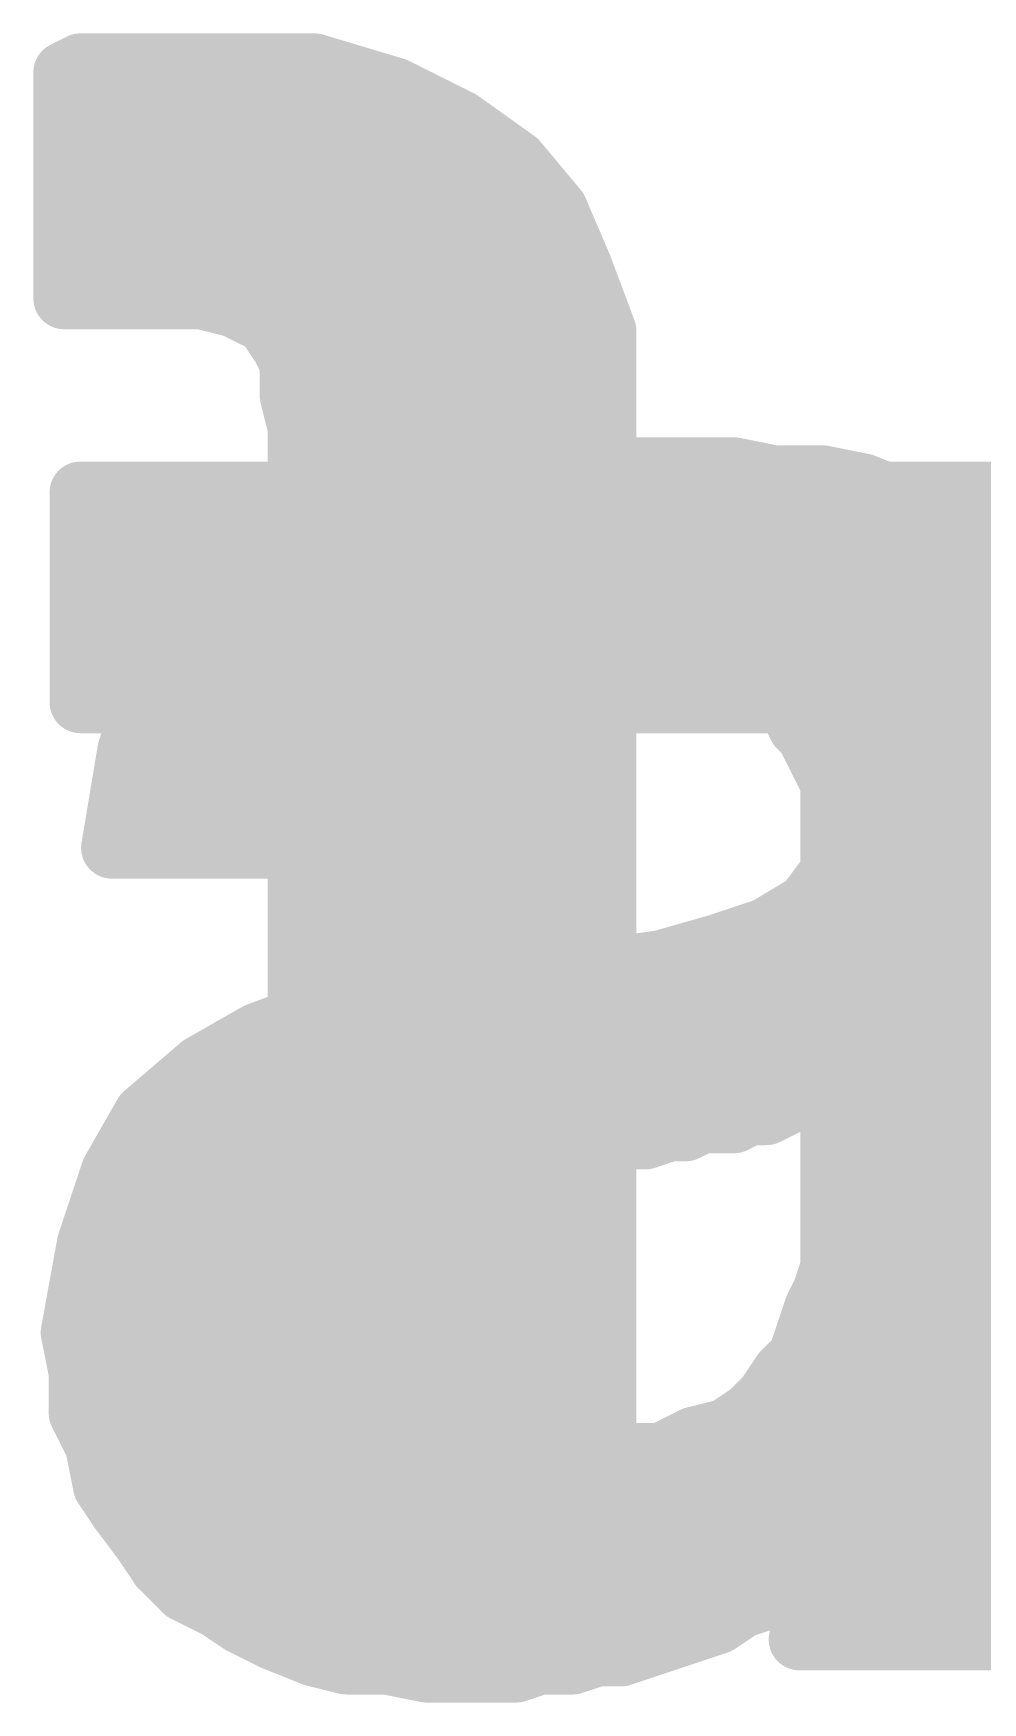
# Model space of a CAD drawing. Extents: x -22 to 88, y -20 to 45.
# Drawn here: x 12.674 to 13.849, y 1.116 to 3.182 of the extents above; entities that cross this region are included whole.
import ezdxf

# ---------------------------------------------------------------- set-up
doc = ezdxf.new("R2010")
doc.units = 0
doc.layers.add('21', color=41, linetype='CONTINUOUS')
doc.layers.add('22', color=40, linetype='CONTINUOUS')

msp = doc.modelspace()

# ---------------------------------------------------------------- linework, layer by layer
at = {"layer": '21', "const_width": 0.0762}
for points in [[(13.201, 2.624), (13.261, 2.634)], [(13.261, 2.634), (13.311, 2.644)], [(13.311, 2.644), (13.541, 2.644)], [(13.541, 2.644), (13.591, 2.634)], [(13.591, 2.634), (13.651, 2.634)], [(13.651, 2.634), (13.701, 2.624)], [(13.141, 2.604), (13.201, 2.624)], [(13.701, 2.624), (13.751, 2.604)], [(13.041, 2.574), (13.091, 2.594)], [(13.083, 2.5908), (13.809, 2.5908)], [(13.091, 2.594), (13.141, 2.604)], [(13.751, 2.604), (13.801, 2.594)], [(13.801, 2.594), (13.851, 2.574)], [(12.991, 2.544), (13.041, 2.574)], [(13.851, 2.574), (13.891, 2.544)], [(12.941, 2.514), (12.991, 2.544)], [(12.901, 2.484), (12.941, 2.514)], [(12.942, 2.5146), (13.9302, 2.5146)], [(12.871, 2.444), (12.901, 2.484)], [(12.841, 2.394), (12.871, 2.444)], [(12.8676, 2.4384), (14.0038, 2.4384)], [(12.811, 2.354), (12.841, 2.394)], [(13.331, 2.384), (13.311, 2.374)], [(13.511, 2.384), (13.331, 2.384)], [(13.531, 2.374), (13.511, 2.384)], [(12.8171, 2.3622), (13.2874, 2.3622)], [(13.291, 2.364), (13.271, 2.354)], [(13.311, 2.374), (13.291, 2.364)], [(13.551, 2.374), (13.531, 2.374)], [(13.571, 2.364), (13.551, 2.374)], [(13.591, 2.354), (13.571, 2.364)], [(13.5746, 2.3622), (14.0377, 2.3622)], [(12.791, 2.294), (12.811, 2.354)], [(13.251, 2.344), (13.231, 2.334)], [(13.271, 2.354), (13.251, 2.344)], [(13.611, 2.344), (13.591, 2.354)], [(13.621, 2.324), (13.611, 2.344)], [(13.221, 2.324), (13.201, 2.304)], [(13.231, 2.334), (13.221, 2.324)], [(13.631, 2.314), (13.621, 2.324)], [(13.201, 2.304), (13.191, 2.294)], [(13.641, 2.294), (13.631, 2.314)], [(12.781, 2.234), (12.791, 2.294)], [(12.7897, 2.286), (13.187, 2.286)], [(13.191, 2.294), (13.181, 2.274)], [(13.651, 2.274), (13.641, 2.294)], [(13.645, 2.286), (14.051, 2.286)], [(13.181, 2.274), (13.171, 2.244)], [(13.661, 2.254), (13.651, 2.274)], [(13.171, 2.244), (13.161, 2.224)], [(13.661, 2.144), (13.661, 2.254)], [(12.771, 2.174), (12.781, 2.234)], [(13.161, 2.224), (13.161, 2.174)], [(12.777, 2.2098), (13.161, 2.2098)], [(13.661, 2.2098), (14.051, 2.2098)], [(13.161, 2.174), (12.771, 2.174)], [(13.631, 2.104), (13.661, 2.144)], [(13.6532, 2.1336), (14.051, 2.1336)], [(13.581, 2.074), (13.631, 2.104)], [(13.521, 2.054), (13.581, 2.074)], [(13.451, 2.034), (13.521, 2.054)], [(13.5312, 2.0574), (14.051, 2.0574)], [(13.381, 2.024), (13.451, 2.034)], [(13.451, 2.034), (13.501, 1.834)], [(13.501, 1.834), (13.451, 2.034)], [(13.201, 2.004), (13.291, 2.014)], [(13.291, 2.014), (13.381, 2.024)], [(13.031, 1.974), (13.111, 1.994)], [(13.111, 1.994), (13.201, 2.004)], [(13.281, 1.794), (13.201, 2.004)], [(13.201, 2.004), (13.281, 1.794)], [(12.951, 1.944), (13.031, 1.974)], [(13.0598, 1.9812), (13.2097, 1.9812)], [(13.2097, 1.9812), (13.4642, 1.9812)], [(13.4642, 1.9812), (14.051, 1.9812)], [(12.881, 1.904), (12.951, 1.944)], [(12.8828, 1.905), (13.2387, 1.905)], [(13.2387, 1.905), (13.4832, 1.905)], [(13.4832, 1.905), (14.051, 1.905)], [(12.811, 1.844), (12.881, 1.904)], [(13.661, 1.884), (13.651, 1.874)], [(13.661, 1.654), (13.661, 1.884)], [(13.621, 1.864), (13.601, 1.854)], [(13.641, 1.864), (13.621, 1.864)], [(13.651, 1.874), (13.641, 1.864)], [(12.771, 1.774), (12.811, 1.844)], [(13.561, 1.844), (13.541, 1.834)], [(13.581, 1.844), (13.561, 1.844)], [(13.601, 1.854), (13.581, 1.844)], [(12.8023, 1.8288), (13.2677, 1.8288)], [(13.2677, 1.8288), (13.4906, 1.8288)], [(13.461, 1.824), (13.431, 1.814)], [(13.481, 1.824), (13.461, 1.824)], [(13.501, 1.834), (13.481, 1.824)], [(13.541, 1.834), (13.501, 1.834)], [(13.661, 1.8288), (14.051, 1.8288)], [(13.321, 1.804), (13.301, 1.794)], [(13.361, 1.804), (13.321, 1.804)], [(13.391, 1.814), (13.361, 1.804)], [(13.431, 1.814), (13.391, 1.814)], [(13.251, 1.784), (13.231, 1.774)], [(13.281, 1.794), (13.251, 1.784)], [(13.301, 1.794), (13.281, 1.794)], [(12.741, 1.684), (12.771, 1.774)], [(13.221, 1.764), (13.201, 1.754)], [(13.231, 1.774), (13.221, 1.764)], [(12.7639, 1.7526), (13.1982, 1.7526)], [(13.181, 1.744), (13.171, 1.734)], [(13.201, 1.754), (13.181, 1.744)], [(13.661, 1.7526), (14.051, 1.7526)], [(13.151, 1.724), (13.141, 1.704)], [(13.171, 1.734), (13.151, 1.724)], [(13.141, 1.704), (13.131, 1.684)], [(12.721, 1.574), (12.741, 1.684)], [(13.131, 1.684), (13.121, 1.664)], [(12.7396, 1.6764), (13.1272, 1.6764)], [(13.121, 1.664), (13.121, 1.644)], [(13.661, 1.6764), (14.051, 1.6764)], [(13.121, 1.644), (13.111, 1.624)], [(13.651, 1.624), (13.661, 1.654)], [(13.111, 1.624), (13.111, 1.574)], [(13.641, 1.604), (13.651, 1.624)], [(12.7258, 1.6002), (13.111, 1.6002)], [(13.631, 1.574), (13.641, 1.604)], [(13.6397, 1.6002), (14.051, 1.6002)], [(12.731, 1.524), (12.721, 1.574)], [(13.111, 1.574), (13.121, 1.544)], [(13.621, 1.544), (13.631, 1.574)], [(13.121, 1.544), (13.121, 1.524)], [(13.601, 1.524), (13.621, 1.544)], [(12.731, 1.474), (12.731, 1.524)], [(12.731, 1.524), (13.121, 1.524)], [(13.121, 1.524), (13.131, 1.504)], [(13.581, 1.494), (13.601, 1.524)], [(13.601, 1.524), (14.051, 1.524)], [(13.131, 1.504), (13.141, 1.494)], [(13.141, 1.494), (13.151, 1.474)], [(13.561, 1.474), (13.581, 1.494)], [(12.751, 1.434), (12.731, 1.474)], [(13.151, 1.474), (13.171, 1.464)], [(13.531, 1.454), (13.561, 1.474)], [(13.171, 1.464), (13.181, 1.454)], [(13.181, 1.454), (13.201, 1.444)], [(13.491, 1.444), (13.531, 1.454)], [(12.7441, 1.4478), (13.1934, 1.4478)], [(12.761, 1.384), (12.751, 1.434)], [(13.201, 1.444), (13.221, 1.434)], [(13.221, 1.434), (13.241, 1.434)], [(13.241, 1.434), (13.261, 1.424)], [(13.451, 1.424), (13.491, 1.444)], [(13.5062, 1.4478), (14.051, 1.4478)], [(13.261, 1.424), (13.281, 1.424)], [(13.281, 1.424), (13.301, 1.414)], [(13.301, 1.414), (13.351, 1.414)], [(13.351, 1.414), (13.401, 1.424)], [(13.401, 1.424), (13.451, 1.424)], [(12.781, 1.354), (12.761, 1.384)], [(12.7693, 1.3716), (14.061, 1.3716)], [(12.811, 1.314), (12.781, 1.354)], [(13.681, 1.334), (13.661, 1.304)], [(13.681, 1.274), (13.681, 1.334)], [(12.831, 1.284), (12.811, 1.314)], [(12.8234, 1.2954), (13.6481, 1.2954)], [(13.661, 1.304), (13.631, 1.284)], [(13.681, 1.2954), (14.071, 1.2954)], [(12.861, 1.254), (12.831, 1.284)], [(13.611, 1.264), (13.581, 1.244)], [(13.631, 1.284), (13.611, 1.264)], [(13.691, 1.264), (13.681, 1.274)], [(13.691, 1.234), (13.691, 1.264)], [(12.901, 1.234), (12.861, 1.254)], [(13.581, 1.244), (13.551, 1.234)], [(12.931, 1.214), (12.901, 1.234)], [(13.551, 1.234), (13.521, 1.214)], [(13.701, 1.224), (13.691, 1.234)], [(13.701, 1.214), (13.701, 1.224)], [(12.9232, 1.2192), (13.5288, 1.2192)], [(12.971, 1.194), (12.931, 1.214)], [(13.491, 1.204), (13.461, 1.194)], [(13.521, 1.214), (13.491, 1.204)], [(13.701, 1.2192), (14.0884, 1.2192)], [(13.711, 1.204), (13.701, 1.214)], [(13.711, 1.194), (13.711, 1.204)], [(13.021, 1.174), (12.971, 1.194)], [(13.431, 1.184), (13.401, 1.174)], [(13.461, 1.194), (13.431, 1.184)], [(14.101, 1.194), (13.711, 1.194)], [(13.061, 1.164), (13.021, 1.174)], [(13.111, 1.164), (13.061, 1.164)], [(13.161, 1.154), (13.111, 1.164)], [(13.301, 1.164), (13.271, 1.154)], [(13.341, 1.164), (13.301, 1.164)], [(13.371, 1.174), (13.341, 1.164)], [(13.401, 1.174), (13.371, 1.174)], [(13.271, 1.154), (13.161, 1.154)]]:
    msp.add_lwpolyline(points, dxfattribs=at)
at = {"layer": '21', "const_width": 0.0381}
for points in [[(13.2573, 2.6527, 1), (13.2647, 2.6153)], [(13.2641, 2.6152, 1), (13.2579, 2.6528)], [(13.311, 2.6631, 1), (13.311, 2.625)], [(13.3147, 2.6253, 1), (13.3073, 2.6627)], [(13.5447, 2.6627, 1), (13.5373, 2.6253)], [(13.541, 2.625, 1), (13.541, 2.6631)], [(13.591, 2.6531, 1), (13.591, 2.615)], [(13.5873, 2.6153, 1), (13.5947, 2.6527)], [(13.6547, 2.6527, 1), (13.6473, 2.6153)], [(13.651, 2.615, 1), (13.651, 2.6531)], [(13.1979, 2.6428, 1), (13.2041, 2.6052)], [(13.207, 2.6059, 1), (13.195, 2.6421)], [(13.7081, 2.6417, 1), (13.6939, 2.6063)], [(13.6973, 2.6053, 1), (13.7047, 2.6427)], [(13.083, 2.6099, 1), (13.083, 2.5718)], [(13.0873, 2.6127, 1), (13.0947, 2.5753)], [(13.0981, 2.5763, 1), (13.0839, 2.6117)], [(13.135, 2.6221, 1), (13.147, 2.5859)], [(13.1447, 2.5853, 1), (13.1373, 2.6227)], [(13.7547, 2.6227, 1), (13.7473, 2.5853)], [(13.7439, 2.5863, 1), (13.7581, 2.6217)], [(13.8081, 2.6117, 1), (13.7939, 2.5763)], [(13.7973, 2.5753, 1), (13.8047, 2.6127)], [(13.809, 2.5718, 1), (13.809, 2.6099)], [(13.0339, 2.5917, 1), (13.0481, 2.5563)], [(13.0508, 2.5577, 1), (13.0312, 2.5903)], [(13.8624, 2.5892, 1), (13.8396, 2.5588)], [(13.8439, 2.5563, 1), (13.8581, 2.5917)], [(12.9812, 2.5603, 1), (13.0008, 2.5277)], [(13.0008, 2.5277, 1), (12.9812, 2.5603)], [(12.9312, 2.5303, 1), (12.9508, 2.4977)], [(12.942, 2.5337, 1), (12.942, 2.4956)], [(12.9524, 2.4988, 1), (12.9296, 2.5292)], [(12.9162, 2.4726, 1), (12.8858, 2.4954)], [(12.8896, 2.4992, 1), (12.9124, 2.4688)], [(12.8873, 2.4342, 1), (12.8547, 2.4538)], [(12.8676, 2.4575, 1), (12.8676, 2.4194)], [(12.8558, 2.4554, 1), (12.8862, 2.4326)], [(12.8247, 2.4038, 1), (12.8573, 2.3842)], [(12.8562, 2.3826, 1), (12.8258, 2.4054)], [(13.331, 2.403, 1), (13.331, 2.3649)], [(13.3395, 2.367, 1), (13.3225, 2.401)], [(13.5195, 2.401, 1), (13.5025, 2.367)], [(13.511, 2.3649, 1), (13.511, 2.403)], [(12.8171, 2.3813, 1), (12.8171, 2.3432)], [(13.2825, 2.381, 1), (13.2995, 2.347)], [(13.2995, 2.347, 1), (13.2825, 2.381)], [(13.2874, 2.3432, 1), (13.2874, 2.3813)], [(13.3025, 2.391, 1), (13.3195, 2.357)], [(13.3195, 2.357, 1), (13.3025, 2.391)], [(13.531, 2.3931, 1), (13.531, 2.355)], [(13.5225, 2.357, 1), (13.5395, 2.391)], [(13.5595, 2.391, 1), (13.5425, 2.357)], [(13.551, 2.355, 1), (13.551, 2.3931)], [(13.5795, 2.381, 1), (13.5625, 2.347)], [(13.5746, 2.3813, 1), (13.5746, 2.3432)], [(13.5625, 2.347, 1), (13.5795, 2.381)], [(12.7958, 2.3654, 1), (12.8262, 2.3426)], [(12.8291, 2.348, 1), (12.7929, 2.36)], [(13.2425, 2.361, 1), (13.2595, 2.327)], [(13.2595, 2.327, 1), (13.2425, 2.361)], [(13.2625, 2.371, 1), (13.2795, 2.337)], [(13.2795, 2.337, 1), (13.2625, 2.371)], [(13.5995, 2.371, 1), (13.5825, 2.337)], [(13.5825, 2.337, 1), (13.5995, 2.371)], [(13.628, 2.3525, 1), (13.594, 2.3355)], [(13.6025, 2.327, 1), (13.6195, 2.361)], [(13.2075, 2.3375, 1), (13.2345, 2.3105)], [(13.2345, 2.3105, 1), (13.2075, 2.3375)], [(13.2225, 2.351, 1), (13.2395, 2.317)], [(13.2445, 2.3205, 1), (13.2175, 2.3475)], [(13.6345, 2.3375, 1), (13.6075, 2.3105)], [(13.1875, 2.3175, 1), (13.2145, 2.2905)], [(13.2145, 2.2905, 1), (13.1875, 2.3175)], [(13.604, 2.3155, 1), (13.638, 2.3325)], [(13.648, 2.3225, 1), (13.614, 2.3055)], [(13.6175, 2.3005, 1), (13.6445, 2.3275)], [(12.7897, 2.3051, 1), (12.7897, 2.267)], [(12.7729, 2.3, 1), (12.8091, 2.288)], [(12.8098, 2.2909, 1), (12.7722, 2.2971)], [(13.1775, 2.3075, 1), (13.2045, 2.2805)], [(13.208, 2.2855, 1), (13.174, 2.3025)], [(13.187, 2.267, 1), (13.187, 2.3051)], [(13.658, 2.3025, 1), (13.624, 2.2855)], [(13.624, 2.2855, 1), (13.658, 2.3025)], [(13.645, 2.3051, 1), (13.645, 2.267)], [(13.164, 2.2825, 1), (13.198, 2.2655)], [(13.1991, 2.268, 1), (13.1629, 2.28)], [(13.668, 2.2825, 1), (13.634, 2.2655)], [(13.634, 2.2655, 1), (13.668, 2.2825)], [(13.188, 2.2355, 1), (13.154, 2.2525)], [(13.6801, 2.254, 1), (13.642, 2.254)], [(13.644, 2.2455, 1), (13.678, 2.2625)], [(12.7622, 2.2371, 1), (12.7998, 2.2309)], [(12.7998, 2.2309, 1), (12.7622, 2.2371)], [(13.1801, 2.224, 1), (13.142, 2.224)], [(13.1529, 2.25, 1), (13.1891, 2.238)], [(12.777, 2.2288, 1), (12.777, 2.1907)], [(13.144, 2.2325, 1), (13.178, 2.2155)], [(13.161, 2.1907, 1), (13.161, 2.2288)], [(13.661, 2.2288, 1), (13.661, 2.1907)], [(12.771, 2.193, 1), (12.771, 2.1549)], [(13.161, 2.1549, 1), (13.161, 2.193)], [(12.7522, 2.1771, 1), (12.7898, 2.1709)], [(13.142, 2.174, 1), (13.1801, 2.174)], [(13.6532, 2.1526, 1), (13.6532, 2.1145)], [(13.6762, 2.1326, 1), (13.6458, 2.1554)], [(13.642, 2.144, 1), (13.6801, 2.144)], [(13.6158, 2.1154, 1), (13.6462, 2.0926)], [(13.6408, 2.0877, 1), (13.6212, 2.1203)], [(13.5712, 2.0903, 1), (13.5908, 2.0577)], [(13.587, 2.0559, 1), (13.575, 2.0921)], [(13.515, 2.0721, 1), (13.527, 2.0359)], [(13.5312, 2.0764, 1), (13.5312, 2.0383)], [(13.5262, 2.0357, 1), (13.5158, 2.0723)], [(13.4695, 2.0386, 1), (13.4325, 2.0294)], [(13.4695, 2.0386, 1), (13.4325, 2.0294)], [(13.4458, 2.0523, 1), (13.4562, 2.0157)], [(13.4537, 2.0151, 1), (13.4483, 2.0529)], [(13.2889, 2.0329, 1), (13.2931, 1.9951)], [(13.2931, 1.9951, 1), (13.2889, 2.0329)], [(13.3783, 2.0429, 1), (13.3837, 2.0051)], [(13.3831, 2.0051, 1), (13.3789, 2.0429)], [(13.1089, 2.0129, 1), (13.1131, 1.9751)], [(13.1156, 1.9755, 1), (13.1064, 2.0125)], [(13.2188, 2.0108, 1), (13.1832, 1.9972)], [(13.2188, 2.0108, 1), (13.1832, 1.9972)], [(13.1989, 2.0229, 1), (13.2031, 1.9851)], [(13.2031, 1.9851, 1), (13.1989, 2.0229)], [(13.0264, 1.9925, 1), (13.0356, 1.9555)], [(13.0377, 1.9562, 1), (13.0243, 1.9918)], [(13.0598, 2.0002, 1), (13.0598, 1.9622)], [(13.2097, 2.0002, 1), (13.2097, 1.9622)], [(13.2097, 1.9622, 1), (13.2097, 2.0002)], [(13.4642, 2.0002, 1), (13.4642, 1.9622)], [(13.4642, 1.9622, 1), (13.4642, 2.0002)], [(12.9443, 1.9618, 1), (12.9577, 1.9262)], [(12.9605, 1.9275, 1), (12.9415, 1.9605)], [(12.8828, 1.9241, 1), (12.8828, 1.886)], [(13.2387, 1.9241, 1), (13.2387, 1.886)], [(13.2387, 1.886, 1), (13.2387, 1.9241)], [(13.4832, 1.9241, 1), (13.4832, 1.886)], [(13.4832, 1.886, 1), (13.4832, 1.9241)], [(12.8715, 1.9205, 1), (12.8905, 1.8875)], [(12.8934, 1.8895, 1), (12.8686, 1.9185)], [(13.6801, 1.884, 1), (13.642, 1.884)], [(13.6745, 1.8705, 1), (13.6475, 1.8975)], [(13.621, 1.8831, 1), (13.621, 1.845)], [(13.6295, 1.847, 1), (13.6125, 1.881)], [(13.6375, 1.8875, 1), (13.6645, 1.8605)], [(13.6645, 1.8605, 1), (13.6375, 1.8875)], [(13.641, 1.845, 1), (13.641, 1.8831)], [(12.8275, 1.8345, 1), (12.7945, 1.8535)], [(13.561, 1.8631, 1), (13.561, 1.825)], [(13.5695, 1.827, 1), (13.5525, 1.861)], [(13.581, 1.825, 1), (13.581, 1.8631)], [(13.5925, 1.871, 1), (13.6095, 1.837)], [(13.6095, 1.837, 1), (13.5925, 1.871)], [(13.6275, 1.8775, 1), (13.6545, 1.8505)], [(12.8023, 1.8478, 1), (12.8023, 1.8097)], [(12.7986, 1.8585, 1), (12.8234, 1.8295)], [(13.2677, 1.8478, 1), (13.2677, 1.8097)], [(13.2677, 1.8097, 1), (13.2677, 1.8478)], [(13.461, 1.8431, 1), (13.461, 1.805)], [(13.467, 1.8059, 1), (13.455, 1.8421)], [(13.4725, 1.841, 1), (13.4895, 1.807)], [(13.481, 1.805, 1), (13.481, 1.8431)], [(13.501, 1.8531, 1), (13.501, 1.815)], [(13.4906, 1.8097, 1), (13.4906, 1.8478)], [(13.5095, 1.817, 1), (13.4925, 1.851)], [(13.5325, 1.851, 1), (13.5495, 1.817)], [(13.541, 1.815, 1), (13.541, 1.8531)], [(13.5725, 1.861, 1), (13.5895, 1.827)], [(13.661, 1.8478, 1), (13.661, 1.8097)], [(13.321, 1.8231, 1), (13.321, 1.785)], [(13.3295, 1.787, 1), (13.3125, 1.821)], [(13.355, 1.8221, 1), (13.367, 1.7859)], [(13.361, 1.785, 1), (13.361, 1.8231)], [(13.391, 1.8331, 1), (13.391, 1.795)], [(13.397, 1.7959, 1), (13.385, 1.8321)], [(13.425, 1.8321, 1), (13.437, 1.7959)], [(13.431, 1.795, 1), (13.431, 1.8331)], [(13.4825, 1.8294, 1), (13.5195, 1.8386)], [(13.4825, 1.8294, 1), (13.5195, 1.8386)], [(13.245, 1.8021, 1), (13.257, 1.7659)], [(13.2595, 1.767, 1), (13.2425, 1.801)], [(13.281, 1.8131, 1), (13.281, 1.775)], [(13.2632, 1.7872, 1), (13.2988, 1.8008)], [(13.2632, 1.7872, 1), (13.2988, 1.8008)], [(13.287, 1.7759, 1), (13.275, 1.8121)], [(13.2925, 1.811, 1), (13.3095, 1.777)], [(13.301, 1.775, 1), (13.301, 1.8131)], [(12.7545, 1.7835, 1), (12.7875, 1.7645)], [(12.7891, 1.768, 1), (12.7529, 1.78)], [(13.2225, 1.791, 1), (13.2395, 1.757)], [(13.2295, 1.747, 1), (13.2125, 1.781)], [(13.2445, 1.7605, 1), (13.2175, 1.7875)], [(12.7639, 1.7717, 1), (12.7639, 1.7336)], [(13.1725, 1.761, 1), (13.1895, 1.727)], [(13.1945, 1.7305, 1), (13.1675, 1.7575)], [(13.1925, 1.771, 1), (13.2095, 1.737)], [(13.2095, 1.737, 1), (13.1925, 1.771)], [(13.1982, 1.7336, 1), (13.1982, 1.7717)], [(13.2075, 1.7775, 1), (13.2345, 1.7505)], [(13.661, 1.7717, 1), (13.661, 1.7336)], [(13.1425, 1.741, 1), (13.1595, 1.707)], [(13.168, 1.7155, 1), (13.134, 1.7325)], [(13.1575, 1.7475, 1), (13.1845, 1.7205)], [(13.1795, 1.717, 1), (13.1625, 1.751)], [(13.158, 1.6955, 1), (13.124, 1.7125)], [(12.7597, 1.6806, 1), (12.7223, 1.6874)], [(13.148, 1.6755, 1), (13.114, 1.6925)], [(13.124, 1.7125, 1), (13.158, 1.6955)], [(12.7396, 1.6955, 1), (12.7396, 1.6574)], [(12.7229, 1.69, 1), (12.7591, 1.678)], [(13.1401, 1.664, 1), (13.102, 1.664)], [(13.114, 1.6925, 1), (13.148, 1.6755)], [(13.1272, 1.6574, 1), (13.1272, 1.6955)], [(13.661, 1.6955, 1), (13.661, 1.6574)], [(13.104, 1.6725, 1), (13.138, 1.6555)], [(13.138, 1.6355, 1), (13.104, 1.6525)], [(13.6791, 1.648, 1), (13.6429, 1.66)], [(13.1301, 1.624, 1), (13.092, 1.624)], [(13.102, 1.644, 1), (13.1401, 1.644)], [(13.668, 1.6155, 1), (13.634, 1.6325)], [(13.642, 1.654, 1), (13.6801, 1.654)], [(12.7258, 1.6193, 1), (12.7258, 1.5812)], [(13.094, 1.6325, 1), (13.128, 1.6155)], [(13.111, 1.5812, 1), (13.111, 1.6193)], [(13.6397, 1.6193, 1), (13.6397, 1.5812)], [(13.6591, 1.598, 1), (13.6229, 1.61)], [(13.6329, 1.63, 1), (13.6691, 1.618)], [(12.7397, 1.5777, 1), (12.7023, 1.5703)], [(13.1291, 1.58, 1), (13.0929, 1.568)], [(13.6491, 1.568, 1), (13.6129, 1.58)], [(13.624, 1.6125, 1), (13.658, 1.5955)], [(12.7023, 1.5774, 1), (12.7397, 1.5706)], [(13.092, 1.574, 1), (13.1301, 1.574)], [(13.6129, 1.58, 1), (13.6491, 1.568)], [(13.1401, 1.544, 1), (13.102, 1.544)], [(13.6345, 1.5305, 1), (13.6075, 1.5575)], [(12.75, 1.524, 1), (12.7119, 1.524)], [(12.731, 1.5431, 1), (12.731, 1.505)], [(13.138, 1.5325, 1), (13.104, 1.5155)], [(13.1029, 1.538, 1), (13.1391, 1.55)], [(13.121, 1.505, 1), (13.121, 1.5431)], [(13.601, 1.5431, 1), (13.601, 1.505)], [(13.5875, 1.5375, 1), (13.6145, 1.5105)], [(13.6169, 1.5134, 1), (13.5851, 1.5346)], [(13.6029, 1.55, 1), (13.6391, 1.538)], [(12.7123, 1.5203, 1), (12.7497, 1.5277)], [(13.102, 1.524, 1), (13.1401, 1.524)], [(13.1445, 1.5175, 1), (13.1175, 1.4905)], [(13.114, 1.4955, 1), (13.148, 1.5125)], [(13.158, 1.5025, 1), (13.124, 1.4855)], [(13.5945, 1.4805, 1), (13.5675, 1.5075)], [(12.748, 1.4825, 1), (12.714, 1.4655)], [(13.1275, 1.4805, 1), (13.1545, 1.5075)], [(13.1595, 1.491, 1), (13.1425, 1.457)], [(13.5716, 1.4581, 1), (13.5504, 1.4899)], [(13.5651, 1.5046, 1), (13.5969, 1.4834)], [(12.7119, 1.474, 1), (12.75, 1.474)], [(13.134, 1.4655, 1), (13.168, 1.4825)], [(13.1845, 1.4775, 1), (13.1575, 1.4505)], [(13.1895, 1.471, 1), (13.1725, 1.437)], [(13.1625, 1.447, 1), (13.1795, 1.481)], [(13.5204, 1.4699, 1), (13.5416, 1.4381)], [(13.5356, 1.4355, 1), (13.5264, 1.4725)], [(13.5475, 1.4875, 1), (13.5745, 1.4605)], [(12.7441, 1.4668, 1), (12.7441, 1.4287)], [(12.7697, 1.4377, 1), (12.7323, 1.4303)], [(13.1675, 1.4405, 1), (13.1945, 1.4675)], [(13.2095, 1.461, 1), (13.1925, 1.427)], [(13.1925, 1.427, 1), (13.2095, 1.461)], [(13.1934, 1.4287, 1), (13.1934, 1.4668)], [(13.221, 1.4531, 1), (13.221, 1.415)], [(13.2125, 1.417, 1), (13.2295, 1.451)], [(13.2495, 1.451, 1), (13.2325, 1.417)], [(13.241, 1.415, 1), (13.241, 1.4531)], [(13.4864, 1.4625, 1), (13.4956, 1.4255)], [(13.4995, 1.427, 1), (13.4825, 1.461)], [(13.5062, 1.4668, 1), (13.5062, 1.4287)], [(12.734, 1.4255, 1), (12.768, 1.4425)], [(13.261, 1.4431, 1), (13.261, 1.405)], [(13.2525, 1.407, 1), (13.2695, 1.441)], [(13.2895, 1.441, 1), (13.2725, 1.407)], [(13.281, 1.405, 1), (13.281, 1.4431)], [(13.301, 1.4331, 1), (13.301, 1.395)], [(13.2925, 1.397, 1), (13.3095, 1.431)], [(13.3473, 1.4327, 1), (13.3547, 1.3953)], [(13.351, 1.395, 1), (13.351, 1.4331)], [(13.401, 1.4431, 1), (13.401, 1.405)], [(13.4047, 1.4053, 1), (13.3973, 1.4427)], [(13.4425, 1.441, 1), (13.4595, 1.407)], [(13.451, 1.405, 1), (13.451, 1.4431)], [(12.7769, 1.3946, 1), (12.7451, 1.3734)], [(12.7423, 1.3803, 1), (12.7797, 1.3877)], [(12.7693, 1.3907, 1), (12.7693, 1.3526)], [(12.7962, 1.3654, 1), (12.7658, 1.3426)], [(12.7651, 1.3434, 1), (12.7969, 1.3646)], [(13.7001, 1.334, 1), (13.662, 1.334)], [(13.6969, 1.3234, 1), (13.6651, 1.3446)], [(12.8269, 1.3246, 1), (12.7951, 1.3034)], [(12.7958, 1.3026, 1), (12.8262, 1.3254)], [(12.8234, 1.3145, 1), (12.8234, 1.2764)], [(13.6451, 1.3146, 1), (13.6769, 1.2934)], [(13.6481, 1.2764, 1), (13.6481, 1.3145)], [(13.6716, 1.2881, 1), (13.6504, 1.3199)], [(13.681, 1.3145, 1), (13.681, 1.2764)], [(12.8445, 1.2975, 1), (12.8175, 1.2705)], [(12.8151, 1.2734, 1), (12.8469, 1.2946)], [(13.6216, 1.2481, 1), (13.6004, 1.2799)], [(13.6204, 1.2999, 1), (13.6416, 1.2681)], [(13.6445, 1.2705, 1), (13.6175, 1.2975)], [(13.6945, 1.2875, 1), (13.6675, 1.2605)], [(13.7101, 1.264, 1), (13.672, 1.264)], [(12.8695, 1.271, 1), (12.8525, 1.237)], [(12.8475, 1.2405, 1), (12.8745, 1.2675)], [(13.587, 1.2259, 1), (13.575, 1.2621)], [(13.5975, 1.2775, 1), (13.6245, 1.2505)], [(13.662, 1.274, 1), (13.7001, 1.274)], [(13.6775, 1.2505, 1), (13.7045, 1.2775)], [(12.9116, 1.2499, 1), (12.8904, 1.2181)], [(12.8925, 1.217, 1), (12.9095, 1.251)], [(13.545, 1.2521, 1), (13.557, 1.2159)], [(13.5616, 1.2181, 1), (13.5404, 1.2499)], [(13.5704, 1.2599, 1), (13.5916, 1.2281)], [(13.7045, 1.2475, 1), (13.6775, 1.2205)], [(13.7201, 1.224, 1), (13.682, 1.224)], [(12.9232, 1.2383, 1), (12.9232, 1.2002)], [(12.9395, 1.231, 1), (12.9225, 1.197)], [(12.9204, 1.1981, 1), (12.9416, 1.2299)], [(13.485, 1.2221, 1), (13.497, 1.1859)], [(13.497, 1.1859, 1), (13.485, 1.2221)], [(13.5104, 1.2299, 1), (13.5316, 1.1981)], [(13.527, 1.1959, 1), (13.515, 1.2321)], [(13.5288, 1.2002, 1), (13.5288, 1.2383)], [(13.672, 1.234, 1), (13.7101, 1.234)], [(13.701, 1.2383, 1), (13.701, 1.2002)], [(13.7145, 1.2275, 1), (13.6875, 1.2005)], [(13.6875, 1.2105, 1), (13.7145, 1.2375)], [(13.7301, 1.204, 1), (13.692, 1.204)], [(12.9781, 1.2117, 1), (12.9639, 1.1763)], [(12.9625, 1.177, 1), (12.9795, 1.211)], [(13.425, 1.2021, 1), (13.437, 1.1659)], [(13.437, 1.1659, 1), (13.425, 1.2021)], [(13.455, 1.2121, 1), (13.467, 1.1759)], [(13.467, 1.1759, 1), (13.455, 1.2121)], [(13.682, 1.214, 1), (13.7201, 1.214)], [(13.711, 1.213, 1), (13.711, 1.1749)], [(13.6975, 1.1905, 1), (13.7245, 1.2175)], [(13.0256, 1.1925, 1), (13.0164, 1.1555)], [(13.0139, 1.1563, 1), (13.0281, 1.1917)], [(13.061, 1.1831, 1), (13.061, 1.145)], [(13.0564, 1.1455, 1), (13.0656, 1.1825)], [(13.1147, 1.1827, 1), (13.1073, 1.1453)], [(13.111, 1.145, 1), (13.111, 1.1831)], [(13.301, 1.1831, 1), (13.301, 1.145)], [(13.307, 1.1459, 1), (13.295, 1.1821)], [(13.335, 1.1821, 1), (13.347, 1.1459)], [(13.341, 1.145, 1), (13.341, 1.1831)], [(13.371, 1.1931, 1), (13.371, 1.155)], [(13.377, 1.1559, 1), (13.365, 1.1921)], [(13.395, 1.1921, 1), (13.407, 1.1559)], [(13.401, 1.155, 1), (13.401, 1.1931)], [(13.692, 1.194, 1), (13.7301, 1.194)], [(13.161, 1.1731, 1), (13.161, 1.135)], [(13.1573, 1.1353, 1), (13.1647, 1.1727)], [(13.265, 1.1721, 1), (13.277, 1.1359)], [(13.271, 1.135, 1), (13.271, 1.1731)]]:
    msp.add_lwpolyline(points, format="xyb", dxfattribs=at)
at = {"layer": '22', "const_width": 0.0762}
for points in [[(12.732, 3.144), (12.712, 3.134)], [(13.022, 3.144), (12.732, 3.144)], [(13.122, 3.114), (13.022, 3.144)], [(12.712, 3.134), (12.712, 2.854)], [(12.712, 3.1242), (13.088, 3.1242)], [(13.202, 3.074), (13.122, 3.114)], [(13.272, 3.024), (13.202, 3.074)], [(12.712, 3.048), (13.2384, 3.048)], [(13.322, 2.964), (13.272, 3.024)], [(12.712, 2.9718), (13.3155, 2.9718)], [(13.352, 2.894), (13.322, 2.964)], [(12.712, 2.8956), (13.3513, 2.8956)], [(13.382, 2.814), (13.352, 2.894)], [(12.712, 2.854), (12.882, 2.854)], [(12.882, 2.854), (12.922, 2.844)], [(12.922, 2.844), (12.942, 2.834)], [(12.942, 2.834), (12.962, 2.824)], [(12.962, 2.824), (12.982, 2.794)], [(12.9651, 2.8194), (13.38, 2.8194)], [(13.382, 2.614), (13.382, 2.814)], [(12.982, 2.794), (12.992, 2.774)], [(12.992, 2.774), (12.992, 2.734)], [(12.992, 2.7432), (13.382, 2.7432)], [(12.992, 2.734), (13.002, 2.694)], [(13.002, 2.694), (13.002, 2.614)], [(13.002, 2.667), (13.382, 2.667)], [(13.002, 2.614), (12.732, 2.614)], [(12.732, 2.614), (12.732, 2.354)], [(13.502, 2.614), (13.382, 2.614)], [(13.532, 2.574), (13.502, 2.614)], [(14.142, 2.614), (13.682, 2.614)], [(13.682, 2.614), (14.212, 2.094)], [(12.732, 2.5908), (13.5194, 2.5908)], [(13.7056, 2.5908), (14.1643, 2.5908)], [(13.572, 2.544), (13.532, 2.574)], [(13.602, 2.514), (13.572, 2.544)], [(12.732, 2.5146), (13.6014, 2.5146)], [(13.632, 2.484), (13.602, 2.514)], [(13.7833, 2.5146), (14.2375, 2.5146)], [(13.672, 2.444), (13.632, 2.484)], [(13.702, 2.414), (13.672, 2.444)], [(12.732, 2.4384), (13.6776, 2.4384)], [(13.861, 2.4384), (14.3107, 2.4384)], [(13.732, 2.384), (13.702, 2.414)], [(13.772, 2.354), (13.732, 2.384)], [(12.732, 2.3622), (13.7611, 2.3622)], [(12.732, 2.354), (13.002, 2.354)], [(13.002, 2.354), (13.002, 1.194)], [(13.382, 2.354), (13.772, 2.354)], [(13.382, 2.204), (13.382, 2.354)], [(13.002, 2.286), (13.382, 2.286)], [(13.002, 2.2098), (13.382, 2.2098)], [(13.382, 1.194), (13.382, 2.204)], [(13.002, 2.1336), (13.382, 2.1336)], [(14.212, 2.094), (13.622, 1.194)], [(13.002, 2.0574), (13.382, 2.0574)], [(13.002, 1.9812), (13.382, 1.9812)], [(13.002, 1.905), (13.382, 1.905)], [(13.002, 1.8288), (13.382, 1.8288)], [(13.002, 1.7526), (13.382, 1.7526)], [(13.002, 1.6764), (13.382, 1.6764)], [(13.002, 1.6002), (13.382, 1.6002)], [(13.002, 1.524), (13.382, 1.524)], [(13.8383, 1.524), (14.2963, 1.524)], [(13.002, 1.4478), (13.382, 1.4478)], [(13.7884, 1.4478), (14.2491, 1.4478)], [(13.002, 1.3716), (13.382, 1.3716)], [(13.7384, 1.3716), (14.2019, 1.3716)], [(13.002, 1.2954), (13.382, 1.2954)], [(13.6885, 1.2954), (14.1548, 1.2954)], [(13.002, 1.2192), (13.382, 1.2192)], [(13.6385, 1.2192), (14.1076, 1.2192)], [(13.002, 1.194), (13.382, 1.194)], [(13.622, 1.194), (14.092, 1.194)]]:
    msp.add_lwpolyline(points, dxfattribs=at)
at = {"layer": '22', "const_width": 0.0381}
for points in [[(12.732, 3.1631, 1), (12.732, 3.125)], [(12.7405, 3.127, 1), (12.7235, 3.161)], [(13.0275, 3.1622, 1), (13.0165, 3.1258)], [(13.022, 3.125, 1), (13.022, 3.1631)], [(12.731, 3.134, 1), (12.6929, 3.134)], [(12.7035, 3.151, 1), (12.7205, 3.117)], [(12.712, 3.1433, 1), (12.712, 3.1052)], [(13.088, 3.1052, 1), (13.088, 3.1433)], [(13.1305, 3.131, 1), (13.1135, 3.097)], [(13.1165, 3.0958, 1), (13.1275, 3.1322)], [(13.2131, 3.0895, 1), (13.1909, 3.0585)], [(13.1935, 3.057, 1), (13.2105, 3.091)], [(12.712, 3.0671, 1), (12.712, 3.029)], [(13.2384, 3.029, 1), (13.2384, 3.0671)], [(13.2866, 3.0362, 1), (13.2574, 3.0118)], [(13.2609, 3.0085, 1), (13.2831, 3.0395)], [(12.712, 2.9909, 1), (12.712, 2.9527)], [(13.3395, 2.9715, 1), (13.3045, 2.9565)], [(13.3155, 2.9527, 1), (13.3155, 2.9909)], [(13.3074, 2.9518, 1), (13.3366, 2.9762)], [(12.712, 2.9146, 1), (12.712, 2.8765)], [(13.3698, 2.9007, 1), (13.3342, 2.8873)], [(13.3345, 2.8865, 1), (13.3695, 2.9015)], [(13.3513, 2.8765, 1), (13.3513, 2.9146)], [(12.6929, 2.854, 1), (12.731, 2.854)], [(12.712, 2.8731, 1), (12.712, 2.835)], [(12.8866, 2.8725, 1), (12.8774, 2.8355)], [(12.882, 2.835, 1), (12.882, 2.8731)], [(12.9305, 2.861, 1), (12.9135, 2.827)], [(12.9174, 2.8255, 1), (12.9266, 2.8625)], [(12.9505, 2.851, 1), (12.9335, 2.817)], [(12.9335, 2.817, 1), (12.9505, 2.851)], [(12.9779, 2.8346, 1), (12.9461, 2.8134)], [(12.9651, 2.8385, 1), (12.9651, 2.8004)], [(12.9535, 2.807, 1), (12.9705, 2.841)], [(13.4011, 2.814, 1), (13.363, 2.814)], [(13.38, 2.8004, 1), (13.38, 2.8385)], [(12.999, 2.8025, 1), (12.965, 2.7855)], [(13.3642, 2.8073, 1), (13.3998, 2.8207)], [(12.9661, 2.7834, 1), (12.9979, 2.8046)], [(13.0111, 2.774, 1), (12.973, 2.774)], [(12.975, 2.7655, 1), (13.009, 2.7825)], [(12.992, 2.7623, 1), (12.992, 2.7242)], [(13.0105, 2.7386, 1), (12.9735, 2.7294)], [(13.382, 2.7242, 1), (13.382, 2.7623)], [(12.973, 2.734, 1), (13.0111, 2.734)], [(13.0211, 2.694, 1), (12.983, 2.694)], [(12.9835, 2.6894, 1), (13.0205, 2.6986)], [(13.002, 2.6861, 1), (13.002, 2.648)], [(13.382, 2.648, 1), (13.382, 2.6861)], [(12.732, 2.6331, 1), (12.732, 2.595)], [(12.7511, 2.614, 1), (12.713, 2.614)], [(13.002, 2.595, 1), (13.002, 2.6331)], [(13.382, 2.6331, 1), (13.382, 2.595)], [(13.5172, 2.6254, 1), (13.4868, 2.6026)], [(13.502, 2.595, 1), (13.502, 2.6331)], [(13.682, 2.6331, 1), (13.682, 2.595)], [(13.6953, 2.6276, 1), (13.6687, 2.6004)], [(12.732, 2.6099, 1), (12.732, 2.5718)], [(12.983, 2.614, 1), (13.0211, 2.614)], [(13.363, 2.614, 1), (13.4011, 2.614)], [(13.5194, 2.5718, 1), (13.5194, 2.6099)], [(13.7056, 2.6099, 1), (13.7056, 2.5718)], [(13.5434, 2.5892, 1), (13.5206, 2.5588)], [(13.5168, 2.5626, 1), (13.5472, 2.5854)], [(13.5855, 2.5575, 1), (13.5585, 2.5305)], [(13.5606, 2.5288, 1), (13.5834, 2.5592)], [(12.732, 2.5337, 1), (12.732, 2.4956)], [(13.6155, 2.5275, 1), (13.5885, 2.5005)], [(13.5885, 2.5005, 1), (13.6155, 2.5275)], [(13.6014, 2.4956, 1), (13.6014, 2.5337)], [(13.7833, 2.5337, 1), (13.7833, 2.4956)], [(13.6455, 2.4975, 1), (13.6185, 2.4705)], [(13.6185, 2.4705, 1), (13.6455, 2.4975)], [(13.6855, 2.4575, 1), (13.6585, 2.4305)], [(12.732, 2.4575, 1), (12.732, 2.4194)], [(13.6585, 2.4305, 1), (13.6855, 2.4575)], [(13.6776, 2.4194, 1), (13.6776, 2.4575)], [(13.861, 2.4575, 1), (13.861, 2.4194)], [(13.7155, 2.4275, 1), (13.6885, 2.4005)], [(13.6885, 2.4005, 1), (13.7155, 2.4275)], [(13.7434, 2.3992, 1), (13.7206, 2.3688)], [(12.732, 2.3813, 1), (12.732, 2.3432)], [(13.7185, 2.3705, 1), (13.7455, 2.3975)], [(13.7611, 2.3432, 1), (13.7611, 2.3813)], [(12.732, 2.3731, 1), (12.732, 2.335)], [(13.0211, 2.354, 1), (12.983, 2.354)], [(13.002, 2.335, 1), (13.002, 2.3731)], [(13.382, 2.3731, 1), (13.382, 2.335)], [(13.4011, 2.354, 1), (13.363, 2.354)], [(13.7606, 2.3388, 1), (13.7834, 2.3692)], [(13.772, 2.335, 1), (13.772, 2.3731)], [(12.713, 2.354, 1), (12.7511, 2.354)], [(13.002, 2.3051, 1), (13.002, 2.267)], [(13.382, 2.267, 1), (13.382, 2.3051)], [(13.002, 2.2288, 1), (13.002, 2.1907)], [(13.4011, 2.204, 1), (13.363, 2.204)], [(13.382, 2.1907, 1), (13.382, 2.2288)], [(13.363, 2.204, 1), (13.4011, 2.204)], [(13.002, 2.1526, 1), (13.002, 2.1145)], [(13.382, 2.1145, 1), (13.382, 2.1526)], [(13.002, 2.0764, 1), (13.002, 2.0383)], [(13.382, 2.0383, 1), (13.382, 2.0764)], [(13.002, 2.0002, 1), (13.002, 1.9622)], [(13.382, 1.9622, 1), (13.382, 2.0002)], [(13.002, 1.9241, 1), (13.002, 1.886)], [(13.382, 1.886, 1), (13.382, 1.9241)], [(13.002, 1.8478, 1), (13.002, 1.8097)], [(13.382, 1.8097, 1), (13.382, 1.8478)], [(13.002, 1.7717, 1), (13.002, 1.7336)], [(13.382, 1.7336, 1), (13.382, 1.7717)], [(13.002, 1.6955, 1), (13.002, 1.6574)], [(13.382, 1.6574, 1), (13.382, 1.6955)], [(13.002, 1.6193, 1), (13.002, 1.5812)], [(13.382, 1.5812, 1), (13.382, 1.6193)], [(13.002, 1.5431, 1), (13.002, 1.505)], [(13.382, 1.505, 1), (13.382, 1.5431)], [(13.8383, 1.5431, 1), (13.8383, 1.505)], [(13.002, 1.4668, 1), (13.002, 1.4287)], [(13.382, 1.4287, 1), (13.382, 1.4668)], [(13.7884, 1.4668, 1), (13.7884, 1.4287)], [(13.002, 1.3907, 1), (13.002, 1.3526)], [(13.382, 1.3526, 1), (13.382, 1.3907)], [(13.7384, 1.3907, 1), (13.7384, 1.3526)], [(13.002, 1.3145, 1), (13.002, 1.2764)], [(13.382, 1.2764, 1), (13.382, 1.3145)], [(13.6885, 1.3145, 1), (13.6885, 1.2764)], [(13.002, 1.2383, 1), (13.002, 1.2002)], [(13.382, 1.2002, 1), (13.382, 1.2383)], [(13.6385, 1.2383, 1), (13.6385, 1.2002)], [(13.002, 1.213, 1), (13.002, 1.1749)], [(13.382, 1.1749, 1), (13.382, 1.213)], [(13.622, 1.213, 1), (13.622, 1.1749)], [(13.6061, 1.2044, 1), (13.6379, 1.1836)], [(12.983, 1.194, 1), (13.0211, 1.194)], [(13.363, 1.194, 1), (13.4011, 1.194)]]:
    msp.add_lwpolyline(points, format="xyb", dxfattribs=at)

doc.saveas('drawing.dxf')
